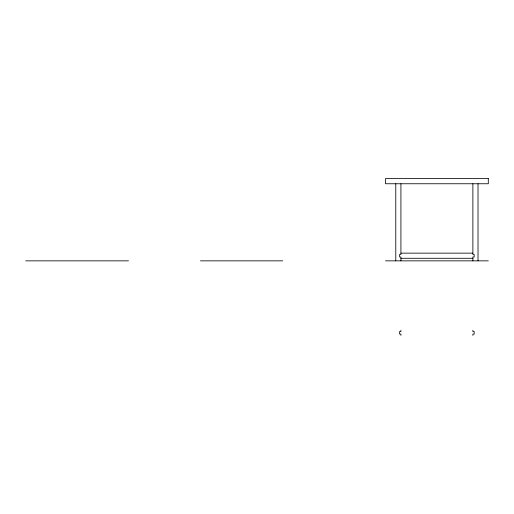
<?xml version="1.0" encoding="UTF-8"?>
<svg xmlns="http://www.w3.org/2000/svg" width="514" height="514" viewBox="0 0 514 514"><rect width="100%" height="100%" fill="white"/><g stroke="black" fill="none" stroke-linecap="round" stroke-linejoin="round"><path stroke-width="0.77" d="M400.92 253.145L472.88 253.145M400.92 258.285L472.88 258.285M25.7 260.855L128.5 260.855M200.46 260.855L282.7 260.855M385.5 260.855L488.3 260.855M478.02 183.755L478.02 260.855M472.88 183.755L472.88 254.43L474.165 254.43L474.165 257L472.88 257L472.88 260.855M472.88 330.245L472.88 331.53L474.165 331.53L474.165 334.1L472.88 334.1L472.88 335.385M400.92 183.755L400.92 254.43L399.635 254.43L399.635 257L400.92 257L400.92 260.855M400.92 330.245L400.92 331.53L399.635 331.53L399.635 334.1L400.92 334.1L400.92 335.385M395.78 183.755L395.78 260.855M488.3 178.615L385.5 178.615L385.5 183.755L488.3 183.755L488.3 178.615"/></g></svg>
